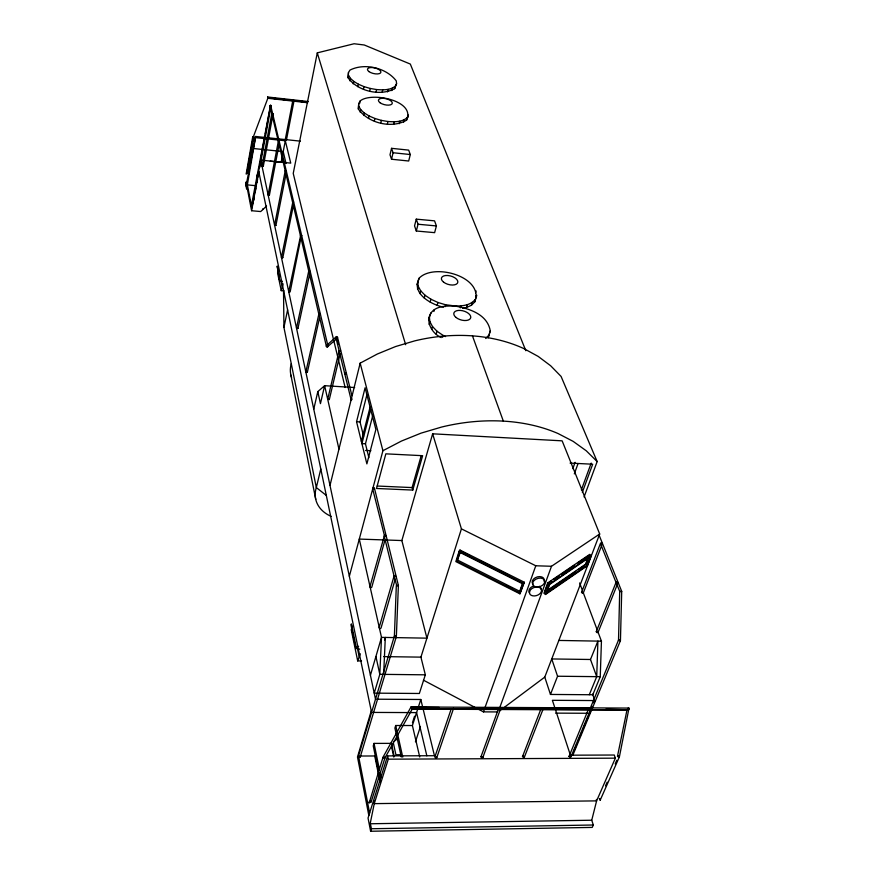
<?xml version="1.0" encoding="UTF-8"?>
<svg xmlns="http://www.w3.org/2000/svg" width="875" height="875" viewBox="0 0 875 875"><rect width="100%" height="100%" fill="white"/><g stroke="black" fill="none" stroke-linecap="round" stroke-linejoin="round"><path stroke-width="1.31" d="M300.716 235.113L288.739 291.583L289.341 292.119L290.15 291.9L301.438 235.167M300.431 235.32L301.886 235.648M310.133 271.338L308.787 270.823L296.505 328.038L297.128 328.606L297.959 328.366L309.706 273.831M297.959 328.366L297.139 327.764M293.212 206.303L282.822 257.655L282.034 257.852L281.444 257.348L292.884 201.83M286.475 171.205L285.392 170.614L285.666 171.183M282.822 257.655L281.498 257.261M619.861 639.986L620.244 640.839L618.516 640.205L619.697 591.566L621.162 591.216L621.709 591.369L620.441 640.642L572.939 754.972M279.387 142.953L269.412 195.07L268.669 195.234L268.122 194.862L278.327 141.312L279.508 141.75M285.25 170.756L274.586 225.138L275.866 225.52L275.177 224.919M596.717 676.648L597.909 641.112L590.494 659.488L596.717 676.648L589.291 694.728M370.42 675.281L381.5 637.372L426.923 638.159L401.855 540.553L432.644 433.814L562.144 440.836L599.692 534.013L544.775 677.108L550.462 694.444L592.802 694.75L600.25 676.692L601.442 641.178L598.117 632.319M618.516 640.205L619.128 639.822M271.797 113.641L273.088 113.859L263.277 166.403L262.555 166.556L262.019 166.119L271.797 113.564L273.088 113.859M269.412 195.07L268.122 194.775M263.277 166.403L262.019 166.119M588.306 709.647L569.002 756.492L570.292 757.422L570.741 756.361M253.947 137.036L252.744 136.664L246.159 174.048L247.439 173.108L253.947 137.036L252.744 136.664M596.455 799.422L596.334 800.089M252.405 206.041L251.431 205.592L270.561 104.956L327.95 345.877M373.68 801.861L373.964 800.953L373.789 802.812M249.069 173.72C248.981 175.93 250.327 170.395 246.739 173.491L247.45 169.564M326.452 346.631C327.972 344.137 328.464 348.611 326.452 346.631L269.916 105.547M541.253 708.312L541.909 707.667L543.178 708.4M351.28 400.181L352.177 399.044M540.772 709.384L522.484 756.645L523.764 757.575L524.256 756.514M384.606 536.244L372.575 488.491L373.461 487.659L374.445 488.206L398.387 585.462L396.364 636.497L360.205 757.094L359.231 757.455L358.389 756.525L394.341 636.18L395.117 635.775M374.445 488.206L374.019 488.884M498.291 709.384L480.955 756.798L481.688 757.87L482.858 757.487L500.697 708.389M482.858 757.487L482.562 756.689M626.872 710.555L617.487 756.23L618.723 757.356L619.38 756.919L629.016 708.083L411.031 706.956L383.064 757.105L369.152 803.009L371.164 801.883L384.923 758.012L384.562 757.006M383.578 756.755L383.239 757.914L384.803 758.166L412.245 709.056L412.048 708.247M260.783 161.984L271.152 105.678M451.128 709.166L434.842 756.995L435.564 758.067L436.767 757.684L453.567 708.378M436.767 757.684L436.286 756.722M600.677 544.108L616.033 582.433L596.258 631.695L597.177 632.723L598.062 632.253M602.317 543.823L601.65 542.916M600.414 543.462L581.525 592.495L582.663 593.337L583.177 592.539M247.92 166.95L252.645 140.777M246.017 185.959L255.686 136.478L300.431 141.148M255.686 136.478L246.619 189.088L245.656 184.089L246.028 182L246.389 183.859M252.044 205.734L252.536 203.066M257.217 177.767L257.709 175.098M260.914 157.784L264.852 136.478M265.344 133.809L270.528 105.842M255.948 137.692L285.316 140.755L290.741 163.122L260.717 160.103L251.869 207.933L247.373 184.887L254.614 185.577M266.558 206.073L260.695 211.553L251.595 210.722L258.803 171.784M253.641 200.55L254.133 197.892M255.358 191.242L255.861 188.584M257.086 181.934L257.578 179.277M258.07 176.619L258.562 173.961M259.798 167.311L260.291 164.653M376.852 699.202L420.809 699.486L434.448 755.716L387.592 755.902L388.292 759.172L374.259 803.633L369.644 826.263M294.077 100.548L286.377 140.361L285.731 140.525L285.152 140.12L292.852 100.384L293.508 100.231M285.316 140.755L281.138 162.291L270.255 161.197M275.92 225.433L286.355 172.397M525.831 350.722L410.331 64.072L364.284 44.997L354.102 43.75L317.286 52.861L293.234 173.403L345.155 387.527M278.02 270.823L277.583 272.956L281.236 290.642L283.839 290.839M279.716 280.602L277.2 266.295L279.716 280.602L282.22 281.291M281.236 290.642L283.128 283.872M331.155 516.381A39.025 28.634 -13.5 0 1 316.323 487.561L283.938 327.414L287.602 309.859M348.48 72.505L348.097 77.798C357.722 91.252 380.1 96.567 394.669 88.67L396.583 83.737L396.277 80.905C386.378 67.791 364.634 62.628 349.967 70.087L348.48 72.505L348.097 77.798M349.88 80.839L350.416 78.356L348.622 75.327M353.205 83.869L353.741 81.386L350.416 78.356M357.831 86.691L358.378 84.208L353.741 81.386M358.728 103.491L358.356 109.036C368.102 123.156 391.606 128.953 406.514 120.225C416.062 100.516 371.372 91.678 360.238 100.877L358.728 103.491L358.356 109.036M359.68 103.392L360.238 100.877M363.453 89.108L364 86.625L358.378 84.208M360.238 112.284L360.795 109.747L358.914 106.509M319.517 317.942L307.355 372.236L306.502 372.509L305.845 371.897L319.003 313.425M363.705 115.511L364.263 112.973L360.795 109.747M369.677 90.934L370.234 88.452L364 86.625M368.506 118.486L369.086 115.959L364.263 112.973M376.053 92.039L376.611 89.567C382.889 89.994 390.064 90.409 395.248 86.209L396.583 83.737M374.336 121.023L374.916 118.486L369.086 115.959M382.134 92.356L382.703 89.884M313.753 409.183L317.811 391.606L324.625 385.689L354.648 387.537M387.505 91.875L388.073 89.403M380.778 122.916L381.358 120.378L374.916 118.486M391.77 90.606L392.35 88.145M394.669 88.67L395.248 86.209M387.373 124.042L387.964 121.516C394.439 121.92 401.898 122.248 407.116 117.72L408.45 115.052M340.145 353.762L329.317 399.525L327.698 399.295L339.117 350.777L335.913 337.717L336.591 336.547L337.466 337.072L351.892 395.62M393.641 124.327L394.242 121.8M391.541 148.323L389.998 154.798L391.53 159.239L408.691 161.011L410.288 154.536L408.669 150.117L391.541 148.323L393.083 152.742L391.53 159.239M399.164 123.736L399.766 121.22M403.55 122.336L404.162 119.82M320.786 468.978L316.323 487.561L326.298 495.403M406.514 120.225L407.116 117.72M329.995 485.428L360.161 363.158L377.366 354.003L395.642 346.522L414.663 340.889A147.58 109.397 -16.8 0 1 523.917 348.622L538.212 356.431L550.659 365.772L561.094 376.447L597.155 461.573L584.073 496.967M387.592 755.902L368.047 818.027L370.606 831.25L592.244 827.411L593.316 825.005L591.741 820.225L596.608 800.877L615.366 758.166L614.25 755.027L570.402 755.191M356.552 421.728L365.094 387.789L375.878 429.483L366.877 463.892L356.552 421.728L360.03 421.914L363.573 436.264M360.03 421.914L366.964 394.527M416.259 219.144L414.542 225.892L416.303 231L434.623 232.652L436.406 225.925L434.547 220.839L416.259 219.144L418.042 224.241L416.303 231M361.342 441.295L370.092 407.127M370.694 409.445L361.911 443.636L365.455 443.811L368.9 457.734M365.455 443.811L372.925 414.914M443.603 307.212C431.08 304.588 410.802 293.322 419.278 278.042C433.366 263.572 478.855 275.242 476 298.036L475.65 295.859M419.278 278.042L417.003 284.692M417.473 289.045L418.206 286.256L417.736 281.903M419.934 293.595L420.678 290.795L418.206 286.256M349.344 576.275L382.922 450.712L360.161 363.158M424.255 298.025L425.009 295.225L420.678 290.795M430.139 302.017L430.894 299.217L425.009 295.225M441.295 337.575C430.664 333.08 423.281 317.559 434.394 309.586C446.917 301.503 465.106 311.577 475.497 299.217L474.698 301.984L471.45 305.233L466.452 307.552L462.612 308.284M430.905 312.933L428.597 319.9M429.122 324.538L429.898 321.705L429.363 317.067M433.88 311.456L434.394 309.586M437.183 305.288L437.948 302.488L430.894 299.217M431.714 329.372L432.502 326.539L429.898 321.705M352.253 626.205L351.258 629.803L357.689 660.909L361.517 660.964M436.209 334.064L436.997 331.22L432.502 326.539M445.145 306.666L445.659 304.795C462.164 306.545 486.784 311.227 490.273 330.783L489.431 333.594M384.956 540.116L371.733 587.333L370.705 587.781L369.863 586.928L384.541 535.194M442.586 337.323L443.111 335.431L436.997 331.22M355.841 648.419L356.191 647.194L351.356 623.886L351.017 625.111L355.841 648.419L359.833 649.152M357.689 660.909L360.281 653.745M460.327 307.836L460.852 305.977M412.77 490.077L422.636 455.689L385.842 453.841L376.512 488.48L412.77 490.077L412.081 487.583L421.181 455.766M466.452 307.552L467.261 304.773M471.45 305.233L472.248 302.455M475.562 292.753L476.098 290.916M395.238 579.13L380.997 628.141L379.947 628.622L379.083 627.725L394.133 575.772M384.562 639.986L385.317 637.438L383.644 674.373L379.816 674.33L374.227 693.142L419.355 693.481L425.337 674.822L420.93 657.136L461.42 528.861L432.644 433.814M371.164 801.883L370.519 800.997M371.252 710.905L357.492 757.006L368.834 815.522M490.273 330.783L488.141 337.816L488.983 335.005L485.691 338.494M394.242 756.536L391.377 743.367L374.03 743.4L373.253 745.927L378.678 772.352M420.809 699.486L412.398 725.528L395.708 725.506L394.898 728.077L401.308 757.017M459.167 551.152L455.842 561.586L519.914 593.819L524.388 582.269L459.998 550.047L459.167 551.152L523.611 583.417L524.388 582.269M456.673 560.481L459.998 550.047M370.606 831.25L371.405 828.745L370.431 823.758L591.741 820.225M456.98 561.302L459.834 552.355L522.408 583.702L519.247 592.616L456.98 561.302L460.666 551.25L470.28 556.062M395.992 576.538L395.139 575.477M412.464 722.728L414.542 716.264M415.439 741.836L420.416 726.622M474.698 301.984L476.809 295.28M271.13 106.138L270.484 106.728L269.894 106.006M520.483 590.188L522.736 583.822M519.914 593.819L523.611 583.417M478.647 709.341L483.448 711.878L535.784 565.775L551.502 566.267L599.692 534.013M572.819 468.661L575.094 462.317M574.317 473.9L577.981 463.75M500.041 706.825L551.502 566.267M581.361 489.902L591.205 463.083M547.728 582.925L543.933 593.261L545.508 594.475L587.387 565.709L591.292 555.538L589.739 554.378L547.728 582.925L549.314 584.139L591.292 555.538M582.345 492.33L592.681 464.22L570.084 463.083M545.508 594.475L549.314 584.139M253.345 136.85L268.045 97.672M551.392 580.989L548.078 583.242L544.819 592.102L585.539 564.222L587.923 557.998M586.327 563.281L588.273 558.195M590.428 556.664L549.653 584.456L546.394 593.316L587.081 565.381L590.428 556.664L588.875 555.505L577.85 562.997M583.275 593.031L601.705 545.42M524.398 757.127L543.222 708.805M550.462 694.444L557.561 676.233L551.742 658.952L590.494 659.488M598.041 632.417L617.345 584.423M629.311 708.859L627.67 710.084L412.191 709.111L410.966 707.011L411.589 707.438M590.439 707.82L618.516 640.073M570.905 756.973L590.767 709.078M574.241 750.269L576.8 744.1M577.817 741.639L579.359 737.931M580.377 735.47L581.919 731.773M582.936 729.302L585.506 723.133M586.523 720.672L588.066 716.975M589.597 713.267L592.473 706.344M593.906 702.877L594.869 700.569M588.831 708.389L590.417 708.291M569.013 756.295L570.117 755.913M285.152 140.12L286.377 140.361M327.698 399.164L329.317 399.525M605.544 785.837L607.152 782.184M615.212 763.897L616.82 760.233M599.364 798.47L600.163 800.242L619.38 756.919L619.106 756.131M294.087 100.625L292.852 100.384L293.967 100.428M339.15 350.602C340.364 352.702 341.053 348.95 340.102 351.291M522.506 756.448L523.644 756.066M305.845 371.897L307.355 372.236M480.955 756.798L481.611 756.339M500.719 708.794L499.538 709.177L498.739 708.302M617.487 756.23L618.155 755.792M453.545 708.575L451.861 708.684M368.988 802.189L369.622 801.413M596.258 631.695L597.122 631.389M251.431 205.592L252.427 205.537M581.558 592.331L582.4 592.058M600.633 542.981L601.464 544.086M519.247 592.616L520.023 591.456L457.811 560.197M482.202 757.947L482.825 757.061M337.236 338.264L337.531 337.312M326.878 345.384C324.964 346.369 328.967 347.43 327.666 345.614M590.702 709.242L589.181 709.177M326.67 345.417L336.197 336.777M327.764 346.544L336.295 339.084M393.509 741.759L397.753 738.544M499.253 711.123L501.419 709.505M504.667 707.077L544.775 677.108M616.394 581.842L616.645 582.914M548.341 590.242L575.914 571.353M578.123 569.833L584.741 565.305M553.591 579.491L559.103 575.75M561.312 574.252L574.536 565.25M382.922 450.712L401.439 441.055L421.094 433.125L441.503 427.077A157.795 111.18 -16.8 0 1 558.064 433.541L573.158 441.372L586.25 450.778L597.155 461.573M627.933 708.269L628.786 708.028M346.128 374.15L346.106 373.33M308.361 101.533L267.619 96.994L268.45 98.361L307.683 102.725M293.88 100.789L293.114 100.68M356.191 647.194L358.63 646.352M345.264 373.144L345.1 373.997M542.806 709.209L542.062 709.177M397.567 585.747L398.387 585.462L396.331 585.55L394.373 636.322L395.828 636.88L395.883 635.95M620.747 591.686L621.709 591.369L599.003 534.888M617.356 583.133L618.023 582.652L617.291 581.864M385.317 536.462L386.105 535.992L385.481 535.227M371.405 828.745L593.316 825.005M374.259 803.633L596.608 800.877M388.292 759.172L615.366 758.166M319.736 314.256L320.403 313.972L319.725 313.37M401.33 754.72L395.916 754.742L393.334 742.919M359.767 756.033L374.719 755.967L380.133 782.392M511.153 708.684L411.633 708.641L628.523 709.833L605.959 709.177M452.058 708.827L453.37 708.827M507.784 707.788L589.039 708.083M372.925 712.425L416.577 712.6L426.847 755.814M555.538 713.136L588.23 713.267M471.111 708.312L510.956 708.498M483.448 711.878L496.836 711.933M593.545 700.558L552.388 700.306L569.986 753.911M439.239 707.438L411.414 707.219L426.147 707.438M384.989 674.384L425.337 674.822M557.561 676.233L600.25 676.692M383.677 656.611L420.93 657.136M558.841 640.434L601.442 641.178M293.398 202.562L293.584 201.895M383.228 539.908L359.286 539.077L381.5 637.372L379.816 674.33L375.911 656.513M385.897 539.995L401.855 540.553M377.234 486.03L412.081 487.583M365.575 450.45L370.902 450.712M418.042 224.241L436.406 225.925M253.969 148.575L283.216 151.572L286.048 163.494M393.083 152.742L410.288 154.536M307.322 102.112L268.012 97.792L307.158 102.2M271.972 98.109L277.189 98.689M279.803 98.984L307.212 102.036M396.791 585.747L394.111 576.505M381.358 120.378L387.964 121.516M370.234 88.452L376.611 89.567M437.948 302.488L445.659 304.795M394.975 576.844L394.089 576.133L384.234 536.113M619.85 591.664L616.306 583.122M443.111 335.431L445.55 336.569M461.42 528.861L535.784 565.775M479.905 560.875L489.519 565.698M499.144 570.511L508.758 575.323M506.198 585.375L512.236 588.416M423.445 680.181L475.048 707.438M336.438 338.461L335.913 337.717M267.652 96.983L268.483 98.35M585.539 564.222L587.081 565.381M360.052 756.328L360.259 756.908M599.878 799.127L600.294 800.166M579.622 582.958L582.466 590.548M583.406 593.086L597.166 629.781M472.456 335.858L503.344 421.127M592.583 694.148L594.409 699.289M317.286 52.861L405.672 344.728M337.039 338.789L338.286 343.897M339.172 351.039L351.138 399.864M412.398 725.528L419.727 756.995M338.953 449.105L324.625 385.689L320.447 403.627L317.811 391.606M395.708 725.506L402.73 757.072M391.508 746.517L393.783 757.028M260.717 160.103L375.517 699.202M258.672 171.15L371.569 712.425M280.973 280.82L282.122 286.322M357.427 648.277L359.045 656.097M256.933 175.066L257.458 177.614M374.03 743.4L379.477 769.814M380.012 772.461L381.106 777.744M379.225 774.998L380.308 780.281M262.675 208.928L262.806 209.584M290.894 375.08L315.755 499.384M358.542 756.033L369.622 813.006M247.002 186.988L251.595 210.722M407.608 115.522L407.848 117.556M283.522 290.259L283.938 327.414M291.594 377.486A35.383 27.738 -13 0 1 291.277 363.683M532.919 584.139A6.245 4.244 -18.5 0 1 537.458 576.866A6.245 4.244 -18.5 0 1 544.042 581.252M529.648 592.977A6.223 4.211 -18.3 0 1 528.916 590.92L529.156 589.772A6.223 4.211 -18.3 0 1 533.564 586.031M539.372 586.294A6.223 4.211 -18.3 0 1 541.012 589.105M529.659 591.248L529.419 592.408A6.223 4.211 -18.3 0 0 534.505 595.93A6.223 4.211 -18.3 0 0 541.264 591.752L541.527 590.592A6.223 4.211 -18.3 0 0 536.43 587.048A6.223 4.211 -18.3 0 0 529.659 591.248M535.609 586.841A6.256 4.244 -18.5 0 0 544.786 581.569A6.256 4.244 -18.5 0 0 535.73 579.261A6.256 4.244 -18.5 0 0 535.609 586.841M380.045 102.736A7.109 3.084 13.5 0 0 391.902 104.059A7.109 3.084 13.5 0 0 384.125 98.383A7.109 3.084 13.5 0 0 380.045 102.736M369.031 71.63A6.88 2.877 13.3 0 0 380.516 72.964A6.88 2.877 13.3 0 0 373.056 67.616A6.88 2.877 13.3 0 0 369.031 71.63M443.505 282.078A8.466 4.386 15.4 0 0 457.461 283.183A8.466 4.386 15.4 0 0 447.869 275.516A8.466 4.386 15.4 0 0 443.505 282.078M456.028 317.461A8.739 4.659 15.9 0 0 470.389 318.511A8.739 4.659 15.9 0 0 460.425 310.417A8.739 4.659 15.9 0 0 456.028 317.461"/></g></svg>
